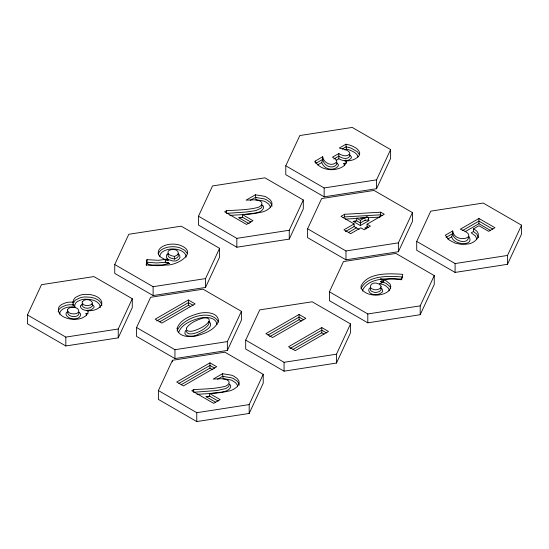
<?xml version="1.0" encoding="UTF-8"?>
<svg xmlns="http://www.w3.org/2000/svg" width="549" height="549" viewBox="0 0 549 549"><rect width="100%" height="100%" fill="white"/><g stroke="black" fill="none" stroke-linecap="round" stroke-linejoin="round"><path stroke-width="0.82" d="M293.036 349.411L321.783 332.818L321.783 327.575L328.494 331.459L295.273 350.639L288.561 346.755L321.783 327.575M59.711 314.22C59.477 310.453 63.43 308.373 66.559 307.502A10.41 6.012 0 0 1 69.455 306.987L74.884 307.214L74.794 304.976L75.796 302.952A10.555 6.094 0 0 1 77.883 301.243L80.634 300.029A11.996 6.924 0 0 1 85.315 299.171L90.228 299.452L93.378 300.269A15.262 8.811 0 0 1 97.461 302.362L99.204 304.071L100.09 305.896A12.126 7 0 0 1 100.117 307.756M186.056 257.213C186.317 252.67 181.266 250.378 177.533 249.486A12.991 7.501 0 0 0 172.475 248.972A13.258 7.652 0 0 0 167.637 249.562C164.268 250.413 160.123 252.396 159.738 256.287M73.113 304.167L73.161 305.416L73.01 302.087L69.208 302.142A12.009 6.931 0 0 0 65.873 302.732L61.927 304.366A13.025 7.521 0 0 0 58.88 307.138C55.682 316.718 70.238 320.355 77.388 319.195A13.149 7.59 0 0 0 82.494 317.857L85.548 316.052L87.627 313.589A12.51 7.226 0 0 0 88.018 310.823L87.819 310.11L88.142 310.83L86.831 310.7C92.102 311.07 98.518 309.993 101.359 304.99A13.739 7.933 0 0 0 101.682 301.833L100.687 299.775L98.731 297.86A16.882 9.745 0 0 0 94.208 295.547L90.695 294.635L85.157 294.319A13.608 7.858 0 0 0 79.845 295.287L76.03 297.105A12.14 7.007 0 0 0 74.341 298.622L73.367 300.337L73.161 302.794L72.797 302.115L74.033 302.224L73.01 302.087L73.161 302.794M216.924 324.788C216.491 316.938 205.587 316.787 199.795 318.104C191.786 320.348 181.863 323.869 178.706 332.296M370.349 288.561L370.534 290.147A5.545 3.205 0 0 0 371.899 291.45L374.411 292.329A4.618 2.663 0 0 0 376.367 292.397L379.002 291.697L380.505 290.709A4.79 2.766 0 0 0 381.095 289.625L380.635 288.081M146.96 259.643L146.123 264.947L156.897 265.689A41.683 24.067 0 0 0 166.265 265.009C176.62 265.833 199.507 252.403 179.948 245.197A14.617 8.441 0 0 0 172.441 244.106A14.871 8.585 0 0 0 167.013 244.779C162.991 245.726 157.611 248.505 158.215 253.384A13.725 7.926 0 0 0 160.926 257.282L164.247 259.101A16.072 9.278 0 0 0 166.587 259.869L168.44 260.274L165.324 259.78L165.324 262.395L169.456 263.41L162.127 264.947L152.622 265.057L148.395 264.666L146.96 262.257L146.96 259.643L158.455 260.315L167.466 259.066L165.324 259.78M146.48 265.291L146.96 262.257L156.637 262.957L164.872 262.298M361.016 288.719C367.604 274.692 389.735 276.099 402.753 276.971L400.976 279.05C388.713 278.46 369.038 277.19 362.621 290.078A12.792 7.384 0 0 0 362.663 291.135M58.112 311.873L58.88 309.76A13.025 7.521 0 0 1 61.934 306.987L65.873 305.347A12.009 6.931 0 0 1 69.208 304.764L74.033 304.839L73.01 304.709L74.884 307.214M186.351 330.848C187.374 339.55 211.578 327.561 208.853 321.529M177.101 330.903C181.822 318.406 211.145 307.474 218.557 322.181M336.674 162.326L338.349 164.762A6.471 3.733 0 0 1 337.903 166.457C335.075 169.675 329.86 169.964 326.257 167.898A14.281 8.242 0 0 1 324.699 166.827L322.737 164.659L321.721 162.552L322.668 159.382L322.668 156.76L315.071 161.152L315.071 162.463M468.846 236.283C475.256 246.755 452.925 245.149 451.738 236.743L452.692 233.579L452.692 230.957L445.314 235.212L448.059 238.939A21.198 12.236 0 0 0 449.665 240.29L455.032 243.097L460.789 244.291A14.734 8.503 0 0 0 466.739 244.099C475.009 244.031 484.287 234.059 473.485 228.906L473.485 231.527L471.214 232.838L475.379 235.871L476.903 239.083M80.593 305.999L82.419 303.755M158.277 253.919C159.457 250.159 163.472 248.306 167.013 247.4A14.871 8.585 0 0 1 172.441 246.727A14.617 8.441 0 0 1 179.948 247.819L184.793 250.275L187.387 253.576M315.071 161.152C317.741 166.45 323.766 169.078 329.421 169.586A13.787 7.96 0 0 0 335.13 169.428C339.481 168.735 347.977 165.723 345.74 159.889L346.584 160.987L346.584 162.957M27.45 314.948L41.498 284.684L93.906 276.579L132.282 298.731L132.282 307.591L118.234 337.855L65.818 345.959L27.45 323.807L27.45 314.948L65.818 337.1L118.234 328.995L132.282 298.731M114.748 264.549L128.795 234.286L181.204 226.174L219.579 248.326L219.579 257.193L205.532 287.45L153.116 295.561L114.748 273.409L114.748 264.549L153.116 286.702L205.532 278.59L219.579 248.326M136.571 327.547L150.618 297.284L203.034 289.179L241.402 311.331L241.402 320.191L227.361 350.454L174.946 358.566L136.571 336.407L136.571 327.547L174.946 349.699L227.361 341.595L241.402 311.331M198.477 216.21L212.518 185.946L264.934 177.835L303.309 199.987L303.309 208.853L289.261 239.11L236.845 247.222L198.477 225.069L198.477 216.21L236.845 238.362L289.261 230.251L303.309 199.987M158.393 390.552L172.441 360.288L224.857 352.177L263.225 374.329L263.225 383.195L249.184 413.452L196.768 421.563L158.393 399.411L158.393 390.552L196.768 412.704L249.184 404.592L263.225 374.329M285.775 165.805L299.816 135.548L352.232 127.437L390.607 149.589L390.607 158.448L376.559 188.712L324.143 196.823L285.775 174.671L285.775 165.805L324.143 187.957L376.559 179.852L390.607 149.589M245.691 340.147L259.739 309.89L312.155 301.778L350.523 323.931L350.523 332.79L336.482 363.054L284.066 371.165L245.691 349.013L245.691 340.147L284.066 362.299L336.482 354.194L350.523 323.931M307.598 228.809L321.645 198.546L374.054 190.434L412.429 212.593L412.429 221.453L398.382 251.717L345.966 259.821L307.598 237.669L307.598 228.809L345.966 250.962L398.382 242.85L412.429 212.593M329.421 291.807L343.468 261.55L395.884 253.439L434.252 275.591L434.252 284.451L420.205 314.714L367.796 322.826L329.421 300.674L329.421 291.807L367.796 313.959L420.205 305.855L434.252 275.591M416.718 241.409L430.766 211.145L483.182 203.041L521.55 225.193L521.55 234.052L507.502 264.316L455.094 272.421L416.718 250.269L416.718 241.409L455.094 263.561L507.502 255.45L521.55 225.193M67.788 311.722C66.381 317.377 79.701 318.667 78.891 312.642M82.501 304.05L82.192 304.791A5.476 3.164 0 0 0 82.343 305.951L83.695 307.316A5.387 3.109 0 0 0 87.401 308.229L90.42 307.694L92.273 306.116A4.612 2.663 0 0 0 92.383 305.045L92.033 304.331M73.614 302.369L74.341 301.243A12.14 7.007 0 0 1 76.03 299.727L79.845 297.908A13.608 7.858 0 0 1 85.157 296.94L90.695 297.256L94.215 298.162A16.882 9.745 0 0 1 98.731 300.481L100.687 302.396L101.682 304.455A13.739 7.933 0 0 1 101.819 305.512M185.837 330.258C181.239 337.436 194.442 337.113 198.086 334.341C202.135 332.138 214.398 327.664 209.478 321.81M370.294 287.621C366.409 290.284 370.513 294.58 373.986 294.532A6.217 3.589 0 0 0 376.607 294.621L379.187 294.065L381.905 292.48A6.396 3.692 0 0 0 382.701 291.032L382.104 289.007L380.416 287.614M67.85 311.331C62.71 314.289 69.339 319.134 73.031 318.756A6.41 3.699 0 0 0 75.707 318.66C79.063 318.777 82.954 314.488 79.008 312.161M242.438 214.59L254.324 213.609L262.518 211.962A19.881 11.474 0 0 0 267.123 209.972L269.744 208.064L271.789 204.887A13.656 7.885 0 0 0 271.453 201.6L269.909 199.52L266.629 197.242A14.905 8.606 0 0 0 264.247 196.254L255.381 194.792L246.082 200.159L254.112 199.829L258.215 200.378A7.803 4.502 0 0 1 259.917 201.016C264.57 202.876 260.295 207.337 257.056 207.646C247.077 210.061 236.688 209.972 226.497 210.734L224.637 211.811L246.515 224.438L253.007 220.691L242.438 214.59L242.438 217.212L250.893 222.091M346.584 160.987L344.498 160.679C349.631 161.433 355.416 159.999 358.847 155.937A11.687 6.746 0 0 0 359.67 152.999C358.888 149.163 354.956 147.235 351.669 145.787A18.398 10.623 0 0 0 349.027 144.909L345.952 144.209L339.275 148.065L345.596 149.712A12.112 6.993 0 0 1 346.824 150.248L348.773 151.476L349.782 153.041A4.09 2.361 0 0 1 349.507 154.091C346.673 157.323 341.801 155.511 338.795 153.535L332.474 157.179L335.37 158.942L336.743 160.905A4.872 2.814 0 0 1 336.413 162.181C331.843 167.129 323.505 162.854 322.668 156.76M250.371 200.303L255.381 197.414L264.247 198.875A14.905 8.606 0 0 1 266.629 199.863L269.909 202.142L271.453 204.221A13.656 7.885 0 0 1 271.94 206.403M315.757 163.369L322.668 159.382C323.505 165.475 331.843 169.751 336.413 164.803A4.872 2.814 0 0 0 336.743 163.527L336.359 162.586M342.247 148.971L345.952 146.83L349.027 147.523A18.398 10.623 0 0 1 351.669 148.408L357.317 151.716L359.437 154.626M317.596 164.933L321.721 162.552M344.957 150.028L346.364 149.211L348.341 149.671A16.806 9.704 0 0 1 350.749 150.481C353.728 151.798 357.324 153.514 358.065 156.987M333.874 158.99L338.795 156.149C341.794 158.133 346.673 159.944 349.507 156.712A4.09 2.361 0 0 0 349.782 155.655L349.493 154.9M336.105 160.322L338.829 158.75C342.404 160.987 347.936 161.907 351.003 158.359A5.689 3.287 0 0 0 351.387 156.897L349.48 154.406M188.417 300.008L155.195 319.189L161.914 323.066L195.135 303.885L188.417 300.008L188.417 305.251L190.64 306.534M156.671 320.952L188.417 302.629L193.118 305.34M368.413 227.574L367.089 226.812L367.089 224.191L384.286 214.261L380.711 212.195L344.573 214.288L340.991 216.354L354.105 223.93L354.105 226.552L345.396 231.582M159.677 321.844L188.417 305.251M343.139 217.733L344.573 216.91L380.711 214.817L382.145 215.64M354.105 223.93L343.942 229.798L350.66 233.675L360.823 227.808L364.138 229.722L370.403 226.106L367.089 224.191M365.456 219.998L360.37 222.935L356.706 220.815L356.706 218.193L360.37 220.314L366.904 216.539L368.496 217.459L368.496 220.074L364.282 220.341M348.389 232.474L356.376 227.862M356.706 220.815L353.199 221.412L360.37 225.557L369.175 220.472L368.043 219.813M367.686 226.469L364.817 228.123L366.142 228.885M209.958 362.841L176.737 382.022L183.455 385.899L216.677 366.725L209.958 362.841L209.958 368.084L212.923 369.8M178.953 383.367L209.958 365.462L214.659 368.18M299.088 314.474L265.867 333.655L272.585 337.532L305.807 318.351L299.088 314.474L299.088 319.717L301.312 321M181.218 384.677L209.958 368.084M268.084 335L299.088 317.096L303.789 319.813M269.607 336.736L299.088 319.717M446.056 237.408L452.692 233.579C453.049 240.846 468.057 245.444 468.606 236.921M473.485 228.906L478.968 225.742L488.685 231.349L494.944 227.732L478.927 218.481L460.309 229.228C482.31 237.12 454.689 244.827 452.692 230.957M447.812 239.014L451.738 236.743M462.457 230.607L478.927 221.103L492.762 229.091M465.01 231.753L478.927 223.724L490.504 230.408M209.608 393.509L221.487 392.528L229.688 390.874A19.874 11.474 0 0 0 234.293 388.884L236.914 386.976L238.952 383.799A13.656 7.885 0 0 0 238.623 380.519L237.079 378.433L233.799 376.161A14.905 8.606 0 0 0 231.41 375.173L222.544 373.711L213.245 379.078L221.281 378.741L225.385 379.29A7.803 4.502 0 0 1 227.08 379.929C231.74 381.795 227.458 386.256 224.218 386.558C214.24 388.973 203.851 388.884 193.667 389.653L191.807 390.723L213.678 403.35L220.17 399.603L209.608 393.509L209.608 396.131L218.056 401.003M217.541 379.222L222.544 376.333L231.41 377.794A14.905 8.606 0 0 1 233.799 378.783L237.079 381.054L238.623 383.133A13.656 7.885 0 0 1 239.11 385.323M290.037 348.526L321.783 330.196L326.483 332.914M174.609 256.369L174.857 256.266A11.275 6.513 0 0 0 175.646 255.889L177.087 255.024A6.629 3.829 0 0 0 178.377 253.322C178.487 249.122 172.063 248.67 169.236 250.385A4.79 2.766 0 0 0 168.124 251.387C166.855 254.935 172.05 256.047 174.596 256.369L174.356 259.087L174.857 258.881A11.275 6.513 0 0 0 175.646 258.51L177.087 257.646A6.629 3.829 0 0 0 178.377 255.944L178.13 254.201M383.662 279.537L381.514 280.141L389.481 279.036A31.924 18.433 0 0 1 394.738 279.029L401.635 279.764L402.753 274.349C389.735 273.477 367.604 272.078 361.016 286.104A14.391 8.31 0 0 0 362.038 289.604C364.865 293.283 369.649 294.731 374.102 295.06A15.07 8.702 0 0 0 379.688 294.84C384.149 294.092 390.016 291.986 390.751 286.866A13.389 7.727 0 0 0 389.79 283.812L386.105 280.807A15.173 8.757 0 0 0 383.181 279.613L380.409 278.919L383.662 279.537L383.662 282.159L379.421 283.634L382.934 284.526A13.519 7.803 0 0 1 385.549 285.706L388.294 288.088A11.776 6.801 0 0 1 389.145 290.771M382.955 282.433L381.514 282.762L383.662 282.159L380.409 281.534L382.035 281.905M249.253 223.766L238.89 217.781L242.658 217.198M215.682 402.252L206.053 396.701L209.828 396.117M86.488 315.476A10.905 6.3 0 0 0 86.419 314.858L85.96 313.609L88.012 313.383M356.706 218.193L368.496 217.459M353.199 221.412L355.711 221.254M345.3 219.106L357.193 218.42M360.583 218.221L365.682 217.926M368.228 217.781L380.114 217.088L380.711 212.195M227.334 213.307L246.11 212.024L255.82 210.603L261.098 208.133L262.01 206.781L261.722 205.045M229.846 215.407C239.179 214.721 248.697 214.686 257.824 212.388C261.454 211.941 266.471 207.11 261.537 204.551M197.009 394.326C206.122 393.695 215.366 393.537 224.308 391.506C227.595 390.998 233.49 387.23 229.393 383.923M238.89 217.781L242.5 217.589M206.053 396.701L209.663 396.502M344.669 165.338L343.777 163.547L345.884 163.595M85.96 313.609L87.037 313.712M345.637 163.417L344.498 163.3L345.891 163.506M174.596 258.991C172.05 258.661 166.855 257.556 168.124 254.002A4.79 2.766 0 0 1 168.406 253.645M343.777 163.547L344.841 163.705M165.324 262.395L168.44 262.896L166.587 262.484A16.072 9.278 0 0 1 165.393 262.134M169.456 263.41L168.358 263.218M167.26 262.957L167.809 263.095M382.605 282.056L383.181 282.227A15.173 8.757 0 0 1 386.105 283.421L389.79 286.434A13.389 7.727 0 0 1 390.668 288.451M473.485 231.527L476.806 234.135L478.508 237.724M354.057 226.524L359.101 229.434M321.783 332.818L324.006 334.101M91.951 303.968L93.975 306.225A6.224 3.589 0 0 1 93.824 307.673L91.381 309.746L87.366 310.466A7 4.042 0 0 1 82.556 309.286L81.067 307.982A7.082 4.09 0 0 1 80.593 305.999M178.075 253.768L179.64 255.189L179.962 257.406A8.235 4.756 0 0 1 177.67 259.979L176.915 260.404A13.142 7.59 0 0 1 175.817 260.933L172.914 260.995L168.852 259.691A8.009 4.625 0 0 1 167.273 258.6L166.299 257.062L166.622 254.99A6.382 3.685 0 0 1 168.09 253.659M346.364 149.211L345.952 144.209M229.242 384.808L228.686 386.599L225.92 388.52L217.198 390.497L193.667 392.267L193.667 389.653M338.829 158.75L338.795 153.535M507.502 255.45L507.502 264.316M478.927 218.481L478.927 223.724M455.094 263.561L455.094 272.421M420.205 305.855L420.205 314.714M398.382 242.85L398.382 251.717M376.559 179.852L376.559 188.712M367.796 313.959L367.796 322.826M360.37 220.314L360.37 225.557M345.966 250.962L345.966 259.821M344.573 214.288L344.573 216.91M336.482 354.194L336.482 363.054M324.143 187.957L324.143 196.823M289.261 230.251L289.261 239.11M284.066 362.299L284.066 371.165M255.381 194.792L255.951 199.706L263.438 200.989A13.306 7.679 0 0 1 265.572 201.874L268.53 203.926L269.902 205.779A12.057 6.959 0 0 1 270.334 207.707M249.184 404.592L249.184 413.452M236.845 238.362L236.845 247.222M227.361 341.595L227.361 350.454M226.497 210.734L226.497 213.355M222.544 373.711L223.12 378.618L230.607 379.908A13.3 7.679 0 0 1 232.735 380.786L235.693 382.838L237.072 384.691A12.057 6.959 0 0 1 237.497 386.62M205.532 278.59L205.532 287.45M196.768 412.704L196.768 421.563M174.946 349.699L174.946 358.566M172.441 360.288L172.441 361.901M153.116 286.702L153.116 295.561M118.234 328.995L118.234 337.855M65.818 337.1L65.818 345.959M177.101 328.288C177.602 337.1 189.817 337.402 196.377 335.919C204.804 333.579 215.27 329.853 218.523 320.939C218.028 312.12 205.806 311.818 199.253 313.301C190.819 315.648 180.353 319.374 177.101 328.288M67.479 309.869C67.657 316.018 82.844 314.728 77.752 308.806A8.894 5.133 0 0 0 75.687 307.728L72.811 307.152A4.632 2.676 0 0 0 70.828 307.337L68.481 308.387L67.479 309.869M381.116 286.626L381.095 287.003A4.79 2.766 0 0 1 380.505 288.095L379.002 289.076L376.367 289.776A4.618 2.663 0 0 1 374.411 289.707L371.899 288.829A5.545 3.205 0 0 1 370.534 287.525C369.573 281.452 379.668 281.87 381.116 286.626M186.351 328.233C185.713 332.214 191.786 331.521 194.147 330.69C199.719 328.693 205.978 326.168 209.272 320.993C209.91 317.006 203.837 317.699 201.483 318.53C195.911 320.527 189.645 323.052 186.351 328.233M82.302 301.792L82.192 302.17A5.476 3.164 0 0 0 82.343 303.329L83.695 304.695A5.387 3.109 0 0 0 87.401 305.615L90.42 305.072L92.273 303.501A4.612 2.663 0 0 0 92.383 302.424C90.571 299.04 84.484 298.512 82.302 301.792"/></g></svg>
